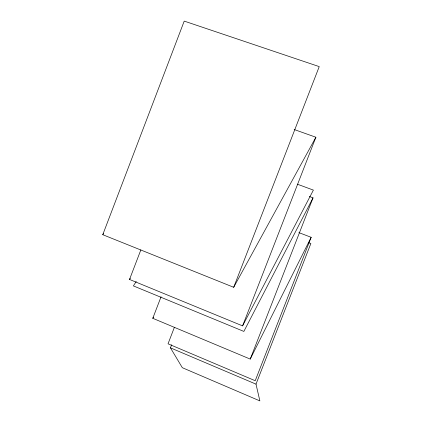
<?xml version="1.0" encoding="UTF-8"?>
<svg xmlns="http://www.w3.org/2000/svg" width="422" height="422" viewBox="0 0 422 422"><rect width="100%" height="100%" fill="white"/><g stroke="black" fill="none" stroke-linecap="round" stroke-linejoin="round"><path stroke-width="0.63" d="M102.768 234.706L184.219 21.1L319.232 66.613L233.693 287.292L102.768 234.706L103.527 233.624M297.352 184.187L313.388 190.1L242.587 325.879L129.533 279.448L140.858 249.898M298.887 232.627L311.156 237.301L250.235 359.09L152.78 318.309L161.056 296.787M174.418 327.25L168.03 343.803L255.22 380.728L311.156 237.301M308.403 242.581L310.866 243.52L256.006 384.147L259.868 400.9L182.32 367.694L170.446 347.839L171.633 344.769M242.587 325.879L315.888 137.234L294.166 129.517M250.235 359.09L313.024 197.871L309.331 196.499M313.024 197.871L243.863 331.423L133.399 285.91L136.232 281.485M233.693 287.292L315.888 137.234M152.78 318.309L153.46 317.18M129.533 279.448L130.25 278.346M170.446 347.839L256.006 384.147"/></g></svg>
